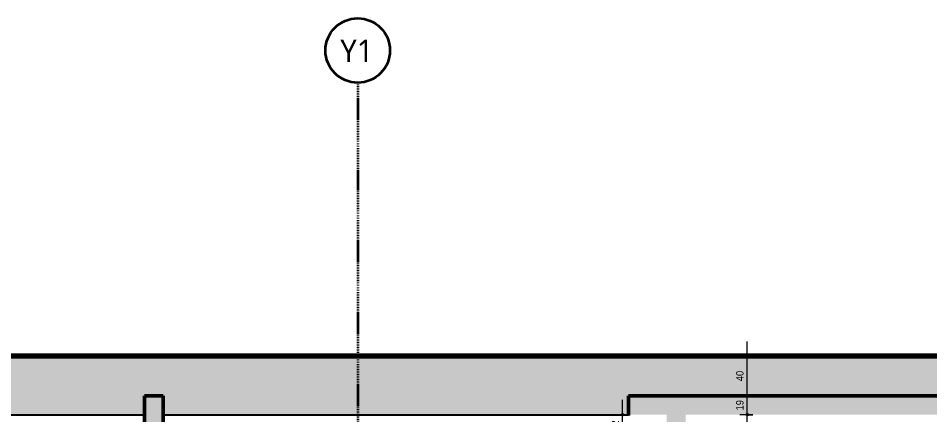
# Model space of a CAD drawing. Header units: centimetres. Extents: x -1984 to 34419, y -3196 to 88064.
# Drawn here: x -1001 to -82, y 688 to 1088 of the extents above; entities that cross this region are included whole.
import ezdxf

# ---------------------------------------------------------------- set-up
doc = ezdxf.new("R2010")
doc.units = ezdxf.units.CM
doc.linetypes.add('Dash dot', pattern=[1.5875, 0.635, -0.47625, 0, -0.47625])
for name, color, linetype, lineweight in [('A-ANNO-DIMS', 7, 'Continuous', 9), ('A-ANNO-DIMS-50', 7, 'Continuous', 9), ('S-BEAM', 7, 'Continuous', 25), ('S-COLS', 7, 'Continuous', 25), ('S-GRID', 7, 'Continuous', 9), ('S-GRID-IDEN', 7, 'Continuous', 9)]:
    doc.layers.add(name, color=color, linetype=linetype, lineweight=lineweight)
doc.styles.add('Arial_1', font='arial.ttf', dxfattribs={"width": 0.9, "height": 7.5})
doc.styles.add('Gadugi_5', font='gadugi.ttf', dxfattribs={"height": 22.5})
doc.dimstyles.new('PED_1_5mm_ESQ', dxfattribs={"dimscale": 30.48, "dimtxt": 7.651945, "dimasz": 0.328084, "dimexe": 0.246063, "dimexo": 0.246063, "dimgap": 0.049213, "dimtad": 1, "dimdec": 1, "dimrnd": 0.5, "dimdsep": 46, "dimtxsty": 'Arial_1', "dimblk1": 'DOTSMALL', "dimblk2": 'DOTSMALL', "dimsah": 1, "dimcen": 0.09, "dimdle": 0.492126, "dimazin": 0, "dimtfac": 1, "dimtdec": 4, "dimtix": 1, "dimtmove": 0, "dimatfit": 3, "dimfxl": 1, "dimtvp": 1, "dimtolj": 1, "dimtzin": 0, "dimarcsym": 2})

# ---------------------------------------------------------------- blocks, each defined once
blk = doc.blocks.new('Eixo - Y1-2173029-PL F 001 - FORMA DO 4º PAVIMENTO')
at = {"layer": 'S-GRID-IDEN', "color": 6, "lineweight": 35, "true_color": 0xff00ff}
blk.add_circle((0, 0), 0.65, dxfattribs=at)
blk = doc.blocks.new('DIMBLOCK36-PL F 001 - FORMA DO 4º PAVIMENTO')
at = {"layer": 'A-ANNO-DIMS-50'}
h = blk.add_hatch(color=256, dxfattribs=at)
edge = h.paths.add_edge_path(flags=0)
edge.add_arc((-266.3, 688.12), 1.25, 0, 360)
h = blk.add_hatch(color=256, dxfattribs=at)
edge = h.paths.add_edge_path(flags=0)
edge.add_arc((-266.3, 466.12), 1.25, 0, 360)
for p, q in [((-260.56, 688.12), (-273.8, 688.12)), ((-266.3, 466.12), (-266.3, 688.12)), ((-266.3, 688.12), (-260.56, 688.12)), ((-260.56, 466.12), (-273.8, 466.12)), ((-266.3, 466.12), (-260.56, 466.12))]:
    blk.add_line(p, q, dxfattribs=at)
for centre in [(-266.3, 688.12), (-266.3, 466.12)]:
    blk.add_circle(centre, 1.25, dxfattribs=at)
at = {"layer": 'A-ANNO-DIMS-50', "color": 0, "insert": (-277.53, 569.35), "char_height": 7.5, "width": 18.6472, "attachment_point": 1, "rotation": 90, "line_spacing_factor": 0.941778, "style": 'Arial_1'}
blk.add_mtext('222', dxfattribs=at)
blk = doc.blocks.new('_DotSmall')
at = {"color": 0, "linetype": 'ByBlock', "const_width": 0.5}
blk.add_lwpolyline([(-0.0625, 0, 1), (0.0625, 0, 1)], format="xyb", close=True, dxfattribs=at)
blk = doc.blocks.new('DIMBLOCK37-PL F 001 - FORMA DO 4º PAVIMENTO')
at = {"layer": 'A-ANNO-DIMS-50'}
h = blk.add_hatch(color=256, dxfattribs=at)
edge = h.paths.add_edge_path(flags=0)
edge.add_arc((-266.3, 707.12), 1.25, 0, 360)
h = blk.add_hatch(color=256, dxfattribs=at)
edge = h.paths.add_edge_path(flags=0)
edge.add_arc((-266.3, 688.12), 1.25, 0, 360)
for p, q in [((-260.56, 707.12), (-273.8, 707.12)), ((-266.3, 688.12), (-266.3, 707.12)), ((-266.3, 707.12), (-260.56, 707.12)), ((-260.56, 688.12), (-273.8, 688.12)), ((-266.3, 688.12), (-260.56, 688.12))]:
    blk.add_line(p, q, dxfattribs=at)
for centre in [(-266.3, 707.12), (-266.3, 688.12)]:
    blk.add_circle(centre, 1.25, dxfattribs=at)
at = {"layer": 'A-ANNO-DIMS-50', "color": 0, "insert": (-277.53, 692.44), "char_height": 7.5, "width": 12.4315, "attachment_point": 1, "rotation": 90, "line_spacing_factor": 0.941778, "style": 'Arial_1'}
blk.add_mtext('19', dxfattribs=at)
blk = doc.blocks.new('DIMBLOCK38-PL F 001 - FORMA DO 4º PAVIMENTO')
at = {"layer": 'A-ANNO-DIMS-50'}
h = blk.add_hatch(color=256, dxfattribs=at)
edge = h.paths.add_edge_path(flags=0)
edge.add_arc((-266.3, 747.12), 1.25, 0, 360)
h = blk.add_hatch(color=256, dxfattribs=at)
edge = h.paths.add_edge_path(flags=0)
edge.add_arc((-266.3, 707.12), 1.25, 0, 360)
for p, q in [((-266.3, 707.12), (-266.3, 762.12)), ((-260.56, 747.12), (-273.8, 747.12)), ((-266.3, 747.12), (-260.56, 747.12)), ((-260.56, 707.12), (-273.8, 707.12)), ((-266.3, 707.12), (-260.56, 707.12))]:
    blk.add_line(p, q, dxfattribs=at)
for centre in [(-266.3, 747.12), (-266.3, 707.12)]:
    blk.add_circle(centre, 1.25, dxfattribs=at)
at = {"layer": 'A-ANNO-DIMS-50', "color": 0, "insert": (-277.53, 721.94), "char_height": 7.5, "width": 12.4315, "attachment_point": 1, "rotation": 90, "line_spacing_factor": 0.941778, "style": 'Arial_1'}
blk.add_mtext('40', dxfattribs=at)
blk = doc.blocks.new('DIMBLOCK104-PL F 001 - FORMA DO 4º PAVIMENTO')
at = {"layer": 'A-ANNO-DIMS-50'}
h = blk.add_hatch(color=256, dxfattribs=at)
edge = h.paths.add_edge_path(flags=0)
edge.add_arc((-391.87, 688.12), 1.25, 0, 360)
h = blk.add_hatch(color=256, dxfattribs=at)
edge = h.paths.add_edge_path(flags=0)
edge.add_arc((-391.87, 666.11), 1.25, 0, 360)
for p, q in [((-391.87, 666.11), (-391.87, 703.12)), ((-393.61, 688.12), (-384.37, 688.12)), ((-391.87, 688.12), (-393.61, 688.12)), ((-374.11, 666.11), (-399.37, 666.11)), ((-391.87, 666.11), (-374.11, 666.11))]:
    blk.add_line(p, q, dxfattribs=at)
for centre in [(-391.87, 688.12), (-391.87, 666.11)]:
    blk.add_circle(centre, 1.25, dxfattribs=at)
at = {"layer": 'A-ANNO-DIMS-50', "color": 0, "insert": (-403.1, 671.94), "char_height": 7.5, "width": 12.4315, "attachment_point": 1, "rotation": 90, "line_spacing_factor": 0.941778, "style": 'Arial_1'}
blk.add_mtext('22', dxfattribs=at)

msp = doc.modelspace()

# ---------------------------------------------------------------- hatches: boundary and pattern name
at = {"layer": 'S-BEAM', "true_color": 0xffffcc}
msp.add_hatch(color=7, dxfattribs=at).paths.add_polyline_path([(868.9, 707.12), (1308.64, 707.12), (1308.64, 747.12), (-1360.86, 747.12), (-1360.86, 707.12), (830.15, 707.12)], flags=0)
at = {"layer": 'S-BEAM', "true_color": 0xccffcc}
for points in [[(-893.66, 688.12), (-873.86, 688.12), (-873.86, 707.12), (-1342.61, 707.12), (-1342.61, 688.12)], [(-854.86, 688.12), (-386.11, 688.12), (-386.11, 707.12), (-854.86, 707.12)]]:
    msp.add_hatch(color=254, dxfattribs=at).paths.add_polyline_path(points, flags=0)
at = {"layer": 'S-COLS', "true_color": 0x808080}
for points in [[(-854.86, 485.65), (-854.86, 707.12), (-873.86, 707.12), (-873.86, 485.65)], [(93.14, 452.12), (112.14, 452.12), (112.14, 688.12), (150.88, 688.12), (150.88, 707.12), (-386.11, 707.12), (-386.11, 688.12), (-347.36, 688.12), (-347.36, 452.12), (-328.36, 452.12), (-328.36, 688.12), (93.14, 688.12), (93.14, 672.95)]]:
    msp.add_hatch(color=8, dxfattribs=at).paths.add_polyline_path(points, flags=0)

# ---------------------------------------------------------------- linework, layer by layer
at = {"layer": 'S-BEAM', "color": 190, "lineweight": 70, "true_color": 0x8000ff}
msp.add_line((1308.64, 747.12), (-1360.86, 747.12), dxfattribs=at)
at = {"layer": 'S-BEAM'}
for p, q in [((-1342.61, 688.12), (-873.86, 688.12)), ((-854.86, 688.12), (-386.11, 688.12))]:
    msp.add_line(p, q, dxfattribs=at)
at = {"layer": 'S-COLS', "lineweight": 50}
for p, q in [((-873.86, 485.65), (-873.86, 707.12)), ((-873.86, 707.12), (-854.86, 707.12)), ((-854.86, 707.12), (-854.86, 485.65)), ((-386.11, 707.12), (150.88, 707.12)), ((-386.11, 688.12), (-386.11, 707.12))]:
    msp.add_line(p, q, dxfattribs=at)
at = {"layer": 'S-GRID', "color": 6, "linetype": 'Dash dot', "lineweight": 35, "true_color": 0xff00ff}
msp.add_line((-658.86, 1022.74), (-658.86, -1018.23), dxfattribs=at)

# ---------------------------------------------------------------- block references
at = {"layer": 'S-GRID-IDEN', "color": 6, "true_color": 0xff00ff, "xscale": 49.99999999999998, "yscale": 49.99999999999998, "zscale": 49.99999999999998, "rotation": 180}
msp.add_blockref('Eixo - Y1-2173029-PL F 001 - FORMA DO 4º PAVIMENTO', (-658.86, 1055.24), dxfattribs=at)

# ---------------------------------------------------------------- texts
at = {"layer": 'S-GRID-IDEN', "color": 6, "true_color": 0xff00ff, "insert": (-676.38, 1066.29), "char_height": 22.5, "width": 42.0886, "attachment_point": 1, "style": 'Gadugi_5'}
msp.add_mtext('Y1', dxfattribs=at)

# ---------------------------------------------------------------- dimensions: what is measured, and where the dimension line sits
at = {"layer": 'A-ANNO-DIMS'}
for base, p1, p2, override, picture, middle in [((-266.3, 747.12), (-268.06, 707.12), (-268.06, 747.12), {"dimpost": '<>', "dimfxl": 40.000001}, 'DIMBLOCK38-PL F 001 - FORMA DO 4º PAVIMENTO', (-271.63, 727.12)), ((-266.3, 707.12), (-268.06, 688.12), (-268.06, 707.12), {"dimpost": '<>', "dimfxl": 19}, 'DIMBLOCK37-PL F 001 - FORMA DO 4º PAVIMENTO', (-271.63, 697.62)), ((-391.87, 688.12), (-366.61, 666.11), (-386.11, 688.12), {"dimpost": '<>', "dimfxl": 29.40182}, 'DIMBLOCK104-PL F 001 - FORMA DO 4º PAVIMENTO', (-397.13, 677.12)), ((-266.3, 688.12), (-268.06, 466.12), (-268.06, 688.12), {"dimpost": '<>', "dimfxl": 222.000019}, 'DIMBLOCK36-PL F 001 - FORMA DO 4º PAVIMENTO', (-271.56, 577.12))]:
    dim = msp.add_linear_dim(base=base, p1=p1, p2=p2, angle=90, dimstyle='PED_1_5mm_ESQ', override=override, dxfattribs=at)
    dim.commit()
    dim.dimension.update_dxf_attribs({"geometry": picture, "text_midpoint": middle})

doc.saveas('drawing.dxf')
